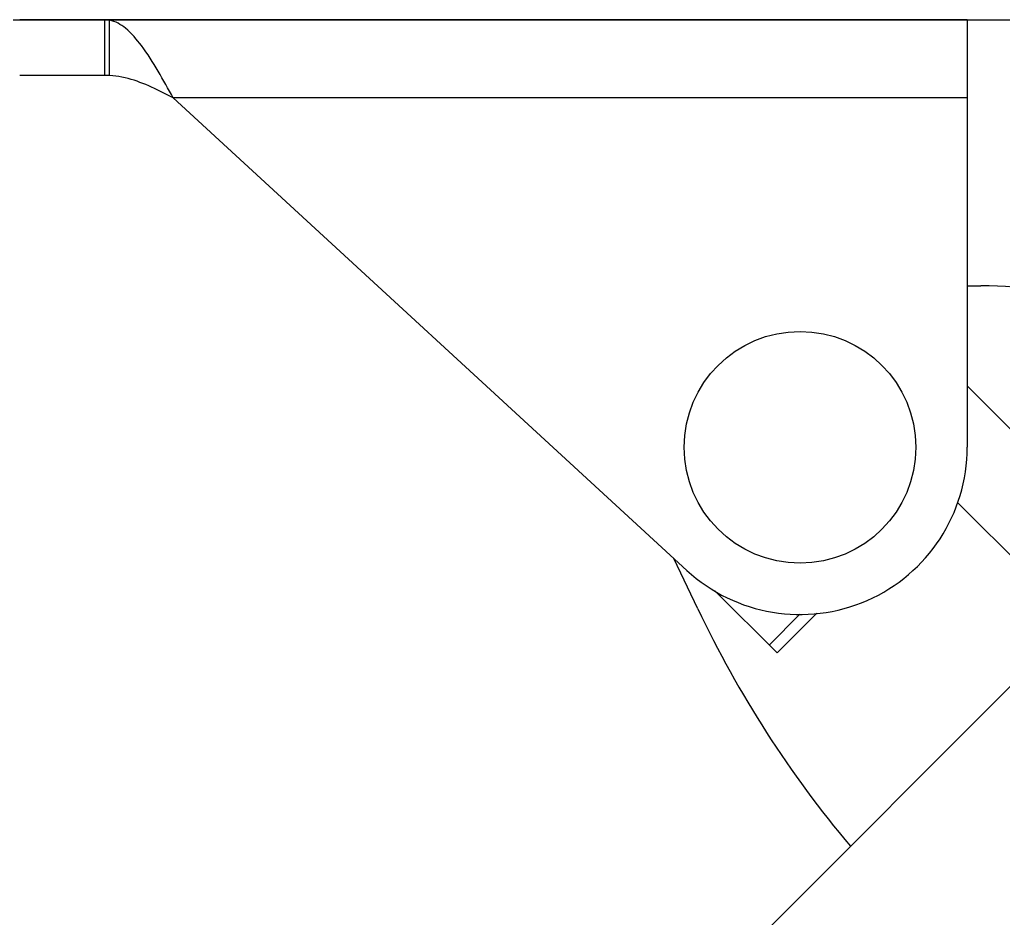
# Model space of a CAD drawing. Extents: x 1382187 to 1725648, y 860327 to 1571294.
# Drawn here: x 1525986 to 1526707, y 1238539 to 1239198 of the extents above; entities that cross this region are included whole.
import ezdxf

# ---------------------------------------------------------------- set-up
doc = ezdxf.new("R2010")
doc.units = 0
doc.header["$LTSCALE"] = 1000
doc.header["$MEASUREMENT"] = 0
doc.layers.add('bz', color=2, linetype='Continuous')

msp = doc.modelspace()

# ---------------------------------------------------------------- linework, layer by layer
for p, q in [((1526680.78, 1239198.07), (1525985.69, 1239198.07)), ((1526048.25, 1239157.19), (1526048.25, 1239198.07)), ((1526051.69, 1239157.09), (1526051.69, 1239197.72)), ((1526680.78, 1239198.07), (1526680.78, 1238884.41)), ((1526048.25, 1239157.19), (1525985.69, 1239157.19)), ((1526680.78, 1239140.83), (1526098.3, 1239140.83)), ((1526475.05, 1238794.14), (1526098.3, 1239140.83)), ((1526680.78, 1239002.96), (1526690.7, 1239002.96)), ((1527009.14, 1238601.07), (1526680.78, 1238929.43)), ((1526962.88, 1238554.81), (1526673.72, 1238843.97)), ((1526483.1, 1238766.04), (1526465.6, 1238802.85)), ((1526495.7, 1238779.13), (1526541.23, 1238733.6)), ((1526558.09, 1238762.03), (1526535.44, 1238739.39)), ((1526570.35, 1238762.73), (1526541.23, 1238733.6)), ((1526743.15, 1238739.85), (1526506.07, 1238502.77))]:
    msp.add_line(p, q)
msp.add_circle((1526558.11, 1238884.41), 84.98)
for centre, radius, start, end in [((1526048.2, 1239096.09), 61.09, 86.72893, 89.95881), ((1526690.67, 1238757.63), 245.33, 45, 89.99137), ((1526558.11, 1238884.41), 122.66, 227.37962, 0), ((1527221.63, 1239117.16), 817.75, 205.42766, 219.98081)]:
    msp.add_arc(centre, radius, start, end)
msp.add_open_spline([(1526051.69, 1239197.72), (1526050.56, 1239197.95), (1526049.4, 1239198.07), (1526048.25, 1239198.07)], degree=3)
for points, knots in [([(1526098.3, 1239140.83), (1526091.04, 1239153.85), (1526081.15, 1239172.14), (1526065.06, 1239191.41), (1526055.98, 1239196.88), (1526051.69, 1239197.72)], [0, 0, 0, 0, 0.595771, 0.825429, 1, 1, 1, 1]), ([(1526098.3, 1239140.83), (1526094.44, 1239142.81), (1526079.83, 1239150.33), (1526063.83, 1239156.4), (1526051.69, 1239157.09)], [0, 0, 0, 0, 0.263255, 1, 1, 1, 1])]:
    msp.add_open_spline(points, degree=3, knots=knots)
at = {"layer": 'bz'}
msp.add_line((1523992.62, 1239198.07), (1542064.62, 1239198.07), dxfattribs=at)

doc.saveas('drawing.dxf')
